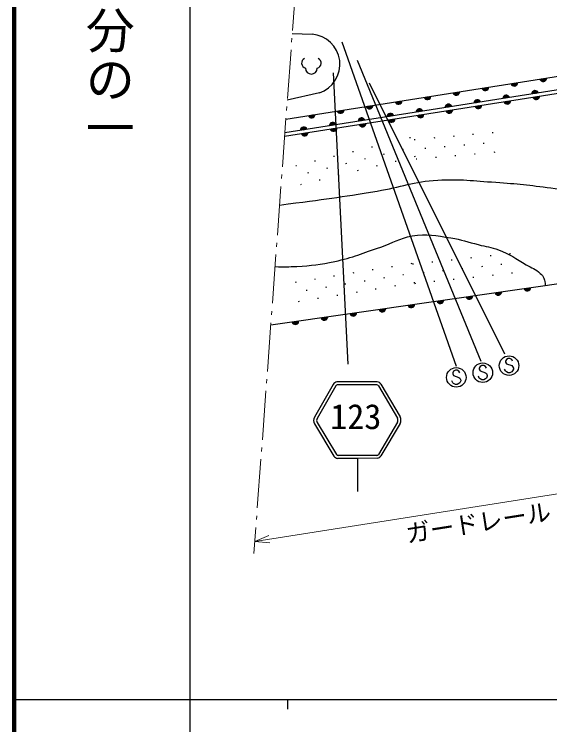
# Model space of a CAD drawing. Units: millimetres, scale not verified. Extents: x 40000 to 680000, y 20000 to 380000.
# Drawn here: x 40000 to 94862, y 202409 to 275138 of the extents above; entities that cross this region are included whole.
import ezdxf
from ezdxf.enums import TextEntityAlignment as Align

# ---------------------------------------------------------------- set-up
doc = ezdxf.new("R2010")
doc.units = ezdxf.units.MM
doc.header["$LTSCALE"] = 1000
for name, color, linetype, lineweight in [('M-BGD', 7, 'Continuous', 25), ('M-BMK-HTXT', 7, 'Continuous', 13), ('M-STR-HTXT', 7, 'Continuous', 13), ('M-STR-STRC', 7, 'Continuous', 25), ('M-TTL', 2, 'Continuous', 140), ('M-TTL-BAND', 7, 'Continuous', 25)]:
    doc.layers.add(name, color=color, linetype=linetype, lineweight=lineweight)
doc.styles.add('@ＭＳ ゴシック', font='')
doc.styles.add('ＭＳ ゴシック', font='')
doc.styles.get('@ＭＳ ゴシック').set_extended_font_data('@MS Gothic')
doc.styles.get('ＭＳ ゴシック').set_extended_font_data('MS Gothic')

msp = doc.modelspace()

# ---------------------------------------------------------------- linework, layer by layer
at = {"layer": 'M-BGD'}
for p, q in [((68476, 273151), (70512, 273095)), ((67833, 264410), (117578, 272226)), ((116023, 270579), (67728, 262991)), ((67704, 262660), (116270, 270291)), ((71258, 267094), (67974, 266328)), ((85065, 262646), (84966, 262637)), ((87058, 262822), (86958, 262813)), ((89050, 262998), (88950, 262989)), ((78640, 262022), (78542, 261999)), ((80582, 262500), (80485, 262476)), ((81081, 262294), (80981, 262285)), ((83073, 262470), (82974, 262461)), ((88142, 261914), (88042, 261905)), ((76697, 261545), (76600, 261521)), ((79850, 261290), (79752, 261266)), ((82165, 261385), (82066, 261377)), ((84157, 261562), (84058, 261553)), ((86150, 261738), (86050, 261729)), ((72813, 260589), (72716, 260565)), ((74755, 261067), (74658, 261043)), ((77907, 260813), (77810, 260789)), ((81059, 260558), (80962, 260534)), ((83249, 260477), (83150, 260469)), ((85242, 260654), (85142, 260645)), ((87234, 260830), (87134, 260821)), ((89226, 261006), (89126, 260997)), ((70871, 260112), (70774, 260088)), ((74023, 259857), (73926, 259833)), ((75965, 260335), (75868, 260311)), ((79117, 260080), (79020, 260056)), ((81257, 260301), (81157, 260292)), ((68929, 259634), (68832, 259610)), ((72081, 259379), (71984, 259355)), ((75233, 259125), (75136, 259101)), ((77175, 259603), (77078, 259579)), ((70139, 258902), (70042, 258878)), ((73291, 258647), (73194, 258623)), ((69407, 257692), (69310, 257668)), ((71349, 258169), (71252, 258146)), ((86854, 250191), (86754, 250180)), ((88842, 250405), (88743, 250394)), ((90831, 250619), (90731, 250608)), ((80716, 249618), (80618, 249602)), ((80888, 249550), (80789, 249539)), ((82877, 249764), (82777, 249753)), ((84865, 249977), (84766, 249967)), ((89943, 249517), (89844, 249507)), ((76768, 248978), (76669, 248962)), ((78742, 249298), (78643, 249282)), ((83978, 248876), (83878, 248866)), ((85966, 249090), (85867, 249079)), ((87955, 249304), (87855, 249293)), ((70845, 248017), (70747, 248001)), ((72819, 248337), (72721, 248321)), ((74794, 248657), (74695, 248641)), ((77915, 248151), (77816, 248135)), ((79889, 248471), (79791, 248455)), ((81989, 248663), (81890, 248652)), ((87067, 248203), (86968, 248192)), ((89056, 248416), (88956, 248406)), ((91044, 248630), (90945, 248619)), ((68871, 247697), (68772, 247681)), ((73967, 247510), (73868, 247494)), ((75941, 247830), (75842, 247814)), ((79062, 247324), (78964, 247308)), ((81036, 247644), (80938, 247628)), ((81102, 247561), (81002, 247551)), ((83090, 247775), (82991, 247764)), ((85079, 247989), (84979, 247978)), ((70018, 246870), (69919, 246854)), ((71992, 247190), (71894, 247174)), ((75114, 246683), (75015, 246667)), ((77088, 247003), (76989, 246987)), ((71165, 246043), (71067, 246027)), ((73140, 246363), (73041, 246347)), ((69191, 245723), (69092, 245707))]:
    msp.add_line(p, q, dxfattribs=at)
msp.add_lwpolyline([(66281, 243329), (106975, 249179), (130428, 252459), (158767, 256765), (188475, 260864), (224912, 265914), (241988, 268291), (262259, 270825), (281840, 272827), (302703, 274986)], dxfattribs=at)
for centre, radius, start, end in [((70281, 270020), 3084, 288.45697, 85.70804), ((69974, 270132), 536, 116.08703, 255.33416), ((70902, 270132), 536, 284.66584, 63.91297), ((70438, 269613), 600, 180, 0), ((94179, 268604), 354, 197.72656, 0.13174), ((94179, 268604), 283, 199.9506, 357.9077), ((94179, 268604), 212, 203.69693, 354.16137), ((94179, 268604), 142, 211.40865, 346.44964), ((94179, 268604), 100, 221.72632, 336.13198), ((88251, 267673), 354, 197.72656, 0.13174), ((88251, 267673), 283, 199.9506, 357.9077), ((88251, 267673), 212, 203.69693, 354.16137), ((91215, 268139), 354, 197.72656, 0.13174), ((91215, 268139), 283, 199.9506, 357.9077), ((91215, 268139), 212, 203.69693, 354.16137), ((91215, 268139), 142, 211.40865, 346.44964), ((91215, 268139), 100, 221.72632, 336.13198), ((85288, 267207), 354, 197.72656, 0.13174), ((85288, 267207), 283, 199.9506, 357.9077), ((85288, 267207), 212, 203.69693, 354.16137), ((85288, 267207), 142, 211.40865, 346.44964), ((85288, 267207), 100, 221.72632, 336.13198), ((88251, 267673), 142, 211.40865, 346.44964), ((88251, 267673), 100, 221.72632, 336.13198), ((93366, 266965), 354, 17.72656, 180.13174), ((93366, 266965), 283, 19.9506, 177.9077), ((93366, 266965), 212, 23.69693, 174.16137), ((93366, 266965), 142, 31.40865, 166.44964), ((93366, 266965), 100, 41.72632, 156.13198), ((79360, 266276), 354, 197.72656, 0.13174), ((79360, 266276), 283, 199.9506, 357.9077), ((79360, 266276), 212, 203.69693, 354.16137), ((79360, 266276), 142, 211.40865, 346.44964), ((79360, 266276), 100, 221.72632, 336.13198), ((82324, 266742), 354, 197.72656, 0.13174), ((82324, 266742), 283, 199.9506, 357.9077), ((82324, 266742), 212, 203.69693, 354.16137), ((82324, 266742), 142, 211.40865, 346.44964), ((82324, 266742), 100, 221.72632, 336.13198), ((87439, 266033), 354, 17.72656, 180.13174), ((87439, 266033), 283, 19.9506, 177.9077), ((87439, 266033), 212, 23.69693, 174.16137), ((90402, 266499), 354, 17.72656, 180.13174), ((90402, 266499), 283, 19.9506, 177.9077), ((90497, 266296), 354, 197.72656, 0.13174), ((90402, 266499), 212, 23.69693, 174.16137), ((90497, 266296), 283, 199.9506, 357.9077), ((90402, 266499), 142, 31.40865, 166.44964), ((90497, 266296), 212, 203.69693, 354.16137), ((90402, 266499), 100, 41.72632, 156.13198), ((90497, 266296), 142, 211.40865, 346.44964), ((90497, 266296), 100, 221.72632, 336.13198), ((93460, 266762), 354, 197.72656, 0.13174), ((93460, 266762), 283, 199.9506, 357.9077), ((93460, 266762), 212, 203.69693, 354.16137), ((93460, 266762), 142, 211.40865, 346.44964), ((93460, 266762), 100, 221.72632, 336.13198), ((76397, 265811), 354, 197.72656, 0.13174), ((76397, 265811), 283, 199.9506, 357.9077), ((76397, 265811), 212, 203.69693, 354.16137), ((76397, 265811), 142, 211.40865, 346.44964), ((76397, 265811), 100, 221.72632, 336.13198), ((84475, 265568), 354, 17.72656, 180.13174), ((84475, 265568), 283, 19.9506, 177.9077), ((84475, 265568), 212, 23.69693, 174.16137), ((84475, 265568), 142, 31.40865, 166.44964), ((84475, 265568), 100, 41.72632, 156.13198), ((87533, 265830), 354, 197.72656, 0.13174), ((87533, 265830), 283, 199.9506, 357.9077), ((87439, 266033), 142, 31.40865, 166.44964), ((87533, 265830), 212, 203.69693, 354.16137), ((87439, 266033), 100, 41.72632, 156.13198), ((87533, 265830), 142, 211.40865, 346.44964), ((87533, 265830), 100, 221.72632, 336.13198), ((70470, 264879), 354, 197.72656, 0.13174), ((70470, 264879), 283, 199.9506, 357.9077), ((70470, 264879), 212, 203.69693, 354.16137), ((70470, 264879), 142, 211.40865, 346.44964), ((70470, 264879), 100, 221.72632, 336.13198), ((73433, 265345), 354, 197.72656, 0.13174), ((73433, 265345), 283, 199.9506, 357.9077), ((73433, 265345), 212, 203.69693, 354.16137), ((73433, 265345), 142, 211.40865, 346.44964), ((73433, 265345), 100, 221.72632, 336.13198), ((78548, 264636), 354, 17.72656, 180.13174), ((78548, 264636), 283, 19.9506, 177.9077), ((78548, 264636), 212, 23.69693, 174.16137), ((78548, 264636), 142, 31.40865, 166.44964), ((78548, 264636), 100, 41.72632, 156.13198), ((81511, 265102), 354, 17.72656, 180.13174), ((81511, 265102), 283, 19.9506, 177.9077), ((81606, 264899), 354, 197.72656, 0.13174), ((81511, 265102), 212, 23.69693, 174.16137), ((81606, 264899), 283, 199.9506, 357.9077), ((81511, 265102), 142, 31.40865, 166.44964), ((81606, 264899), 212, 203.69693, 354.16137), ((81511, 265102), 100, 41.72632, 156.13198), ((81606, 264899), 142, 211.40865, 346.44964), ((81606, 264899), 100, 221.72632, 336.13198), ((84570, 265365), 354, 197.72656, 0.13174), ((84570, 265365), 283, 199.9506, 357.9077), ((84570, 265365), 212, 203.69693, 354.16137), ((84570, 265365), 142, 211.40865, 346.44964), ((84570, 265365), 100, 221.72632, 336.13198), ((72620, 263705), 354, 17.72656, 180.13174), ((75584, 264171), 354, 17.72656, 180.13174), ((75584, 264171), 283, 19.9506, 177.9077), ((75584, 264171), 212, 23.69693, 174.16137), ((75584, 264171), 142, 31.40865, 166.44964), ((75584, 264171), 100, 41.72632, 156.13198), ((78642, 264433), 354, 197.72656, 0.13174), ((78642, 264433), 283, 199.9506, 357.9077), ((78642, 264433), 212, 203.69693, 354.16137), ((78642, 264433), 142, 211.40865, 346.44964), ((78642, 264433), 100, 221.72632, 336.13198), ((69657, 263240), 354, 17.72656, 180.13174), ((69657, 263240), 283, 19.9506, 177.9077), ((69657, 263240), 212, 23.69693, 174.16137), ((69657, 263240), 142, 31.40865, 166.44964), ((69657, 263240), 100, 41.72632, 156.13198), ((72620, 263705), 283, 19.9506, 177.9077), ((72715, 263502), 354, 197.72656, 0.13174), ((72620, 263705), 212, 23.69693, 174.16137), ((72715, 263502), 283, 199.9506, 357.9077), ((72620, 263705), 142, 31.40865, 166.44964), ((72715, 263502), 212, 203.69693, 354.16137), ((72620, 263705), 100, 41.72632, 156.13198), ((72715, 263502), 142, 211.40865, 346.44964), ((72715, 263502), 100, 221.72632, 336.13198), ((75679, 263968), 354, 197.72656, 0.13174), ((75679, 263968), 283, 199.9506, 357.9077), ((75679, 263968), 212, 203.69693, 354.16137), ((75679, 263968), 142, 211.40865, 346.44964), ((75679, 263968), 100, 221.72632, 336.13198), ((69751, 263036), 354, 197.72656, 0.13174), ((69751, 263036), 283, 199.9506, 357.9077), ((69751, 263036), 212, 203.69693, 354.16137), ((69751, 263036), 142, 211.40865, 346.44964), ((69751, 263036), 100, 221.72632, 336.13198), ((89590, 246735), 354, 196.97704, 359.38221), ((89590, 246735), 283, 199.20108, 357.15818), ((89590, 246735), 212, 202.9474, 353.41185), ((89590, 246735), 142, 210.65913, 345.70012), ((89590, 246735), 100, 220.97679, 335.38246), ((92559, 247161), 354, 196.97704, 359.38221), ((92559, 247161), 283, 199.20108, 357.15818), ((92559, 247161), 212, 202.9474, 353.41185), ((92559, 247161), 142, 210.65913, 345.70012), ((92559, 247161), 100, 220.97679, 335.38246), ((83651, 245881), 354, 196.97704, 359.38221), ((83651, 245881), 283, 199.20108, 357.15818), ((83651, 245881), 212, 202.9474, 353.41185), ((83651, 245881), 142, 210.65913, 345.70012), ((83651, 245881), 100, 220.97679, 335.38246), ((86620, 246308), 354, 196.97704, 359.38221), ((86620, 246308), 283, 199.20108, 357.15818), ((86620, 246308), 212, 202.9474, 353.41185), ((86620, 246308), 142, 210.65913, 345.70012), ((86620, 246308), 100, 220.97679, 335.38246), ((80681, 245454), 354, 196.97704, 359.38221), ((80681, 245454), 283, 199.20108, 357.15818), ((80681, 245454), 212, 202.9474, 353.41185), ((80681, 245454), 142, 210.65913, 345.70012), ((80681, 245454), 100, 220.97679, 335.38246), ((74742, 244600), 354, 196.97704, 359.38221), ((74742, 244600), 283, 199.20108, 357.15818), ((74742, 244600), 212, 202.9474, 353.41185), ((74742, 244600), 142, 210.65913, 345.70012), ((74742, 244600), 100, 220.97679, 335.38246), ((77712, 245027), 354, 196.97704, 359.38221), ((77712, 245027), 283, 199.20108, 357.15818), ((77712, 245027), 212, 202.9474, 353.41185), ((77712, 245027), 142, 210.65913, 345.70012), ((77712, 245027), 100, 220.97679, 335.38246), ((68804, 243747), 354, 196.97704, 359.38221), ((68804, 243747), 283, 199.20108, 357.15818), ((68804, 243747), 212, 202.9474, 353.41185), ((68804, 243747), 142, 210.65913, 345.70012), ((68804, 243747), 100, 220.97679, 335.38246), ((71773, 244174), 354, 196.97704, 359.38221), ((71773, 244174), 283, 199.20108, 357.15818), ((71773, 244174), 212, 202.9474, 353.41185), ((71773, 244174), 142, 210.65913, 345.70012), ((71773, 244174), 100, 220.97679, 335.38246)]:
    msp.add_arc(centre, radius, start, end, dxfattribs=at)
for points, knots in [([(67184, 255603), (72012, 256239), (73292, 256384), (77183, 257037), (79608, 257445), (80924, 258019), (83379, 258154), (85699, 258282), (87005, 258097), (89323, 257938), (91539, 257786), (92778, 257651), (94979, 257362), (97397, 257044), (98717, 256623), (101140, 256353), (103360, 256105), (104617, 255950), (106850, 256029), (108695, 256094), (109673, 256604), (111497, 256893), (112254, 257013), (112676, 257154), (113442, 257145), (114464, 257134), (114982, 256683), (116000, 256605), (117137, 256518), (117779, 256605), (118918, 256605), (120523, 256605), (121438, 256373), (123025, 256605), (123722, 256707), (124096, 256854), (124791, 256965), (125740, 257118), (126314, 256957), (127240, 257218), (128300, 257515), (128854, 257840), (129786, 258426), (130454, 258847), (130851, 259111), (131307, 259755), (131527, 260065), (131589, 260304), (131595, 260684), (131601, 261017), (131488, 261346), (131163, 261420), (130964, 261466), (130866, 261305), (130667, 261260), (129970, 261105), (129570, 261040), (128857, 261004), (127077, 260916), (126076, 261015), (124294, 261068), (122886, 261110), (122080, 261004), (120692, 261244), (119796, 261400), (119204, 261361), (118450, 261869), (117761, 262334), (117248, 262590), (116929, 263358), (116750, 263788), (116894, 264121), (117101, 264539), (117513, 265371), (118044, 265707), (118875, 266120), (119862, 266610), (120469, 266799), (121549, 267016), (123404, 267391), (124483, 267359), (126369, 267513), (128744, 267707), (130088, 267645), (132461, 267865), (133409, 267953), (133959, 267926), (134879, 268169), (135701, 268387), (136117, 268670), (136832, 269130), (137576, 269608), (138008, 269882), (138617, 270523), (139092, 271022), (139272, 271380), (139610, 271980), (139893, 272483), (139983, 272801), (140186, 273341), (140356, 273790), (140408, 273944), (140586, 274502)], [0, 0, 0, 0, 1, 1, 1, 2, 2, 2, 3, 3, 3, 4, 4, 4, 5, 5, 5, 6, 6, 6, 7, 7, 7, 8, 8, 8, 9, 9, 9, 10, 10, 10, 11, 11, 11, 12, 12, 12, 13, 13, 13, 14, 14, 14, 15, 15, 15, 16, 16, 16, 17, 17, 17, 18, 18, 18, 19, 19, 19, 20, 20, 20, 21, 21, 21, 22, 22, 22, 23, 23, 23, 24, 24, 24, 25, 25, 25, 26, 26, 26, 27, 27, 27, 28, 28, 28, 29, 29, 29, 30, 30, 30, 31, 31, 31, 32, 32, 32, 33, 33, 33, 34, 34, 34, 34]), ([(66721, 249303), (67765, 249278), (68074, 249290), (68940, 249332), (70473, 249406), (71336, 249511), (72836, 249834), (74720, 250239), (75718, 250692), (77544, 251307), (78809, 251733), (79451, 252209), (80763, 252453), (82287, 252737), (83194, 252470), (84726, 252237), (85843, 252067), (86441, 251828), (87536, 251552), (88344, 251349), (88815, 251295), (89600, 251016), (90788, 250593), (91356, 250125), (92450, 249495), (93021, 249166), (93413, 249069), (93891, 248614), (94066, 248448), (94156, 248336), (94259, 248118), (94386, 247850), (94378, 247693), (94384, 247369)], [0, 0, 0, 0, 1, 1, 1, 2, 2, 2, 3, 3, 3, 4, 4, 4, 5, 5, 5, 6, 6, 6, 7, 7, 7, 8, 8, 8, 9, 9, 9, 10, 10, 10, 11, 11, 11, 11])]:
    msp.add_open_spline(points, degree=3, knots=knots, dxfattribs=at)
at = {"layer": 'M-BMK-HTXT'}
for p, q in [((68698, 276159), (68500, 273477)), ((68441, 272679), (68412, 272280)), ((68353, 271482), (67986, 266495)), ((67927, 265698), (67898, 265299)), ((67839, 264501), (67472, 259514)), ((67414, 258716), (67384, 258318)), ((67325, 257520), (66958, 252533)), ((66900, 251735), (66870, 251336)), ((66812, 250539), (66444, 245552)), ((66386, 244754), (66356, 244355)), ((66298, 243557), (65931, 238571)), ((65872, 237773), (65842, 237374)), ((65784, 236576), (65417, 231590)), ((65358, 230792), (65329, 230393)), ((65270, 229595), (64903, 224609)), ((64844, 223811), (64815, 223412)), ((64756, 222614), (64558, 219931))]:
    msp.add_line(p, q, dxfattribs=at)
at = {"layer": 'M-STR-HTXT'}
for q in [(121796, 230145), (66073, 221769), (66189, 221028)]:
    msp.add_line((64649, 221166), q, dxfattribs=at)
at = {"layer": 'M-STR-STRC'}
for p, q in [((73547, 272300), (85283, 239124)), ((75119, 270438), (87806, 239623)), ((72679, 269133), (74171, 239320)), ((76368, 268109), (90232, 240391)), ((90415, 239803), (90324, 239621)), ((90324, 239621), (90324, 239530)), ((90324, 239530), (90415, 239348)), ((90597, 239894), (90415, 239803)), ((90415, 239348), (90961, 239167)), ((90779, 239894), (90597, 239894)), ((90961, 239803), (90779, 239894)), ((91052, 239621), (90961, 239803)), ((85012, 238602), (84921, 238420)), ((85193, 238693), (85012, 238602)), ((85375, 238693), (85193, 238693)), ((85557, 238602), (85375, 238693)), ((85648, 238420), (85557, 238602)), ((87725, 239082), (87635, 238901)), ((87635, 238901), (87635, 238810)), ((87635, 238810), (87725, 238628)), ((87907, 239173), (87725, 239082)), ((87725, 238628), (88271, 238446)), ((88089, 239173), (87907, 239173)), ((88271, 239082), (88089, 239173)), ((88362, 238901), (88271, 239082)), ((90324, 238621), (90234, 238803)), ((90415, 238530), (90324, 238621)), ((90961, 239167), (91052, 239076)), ((91052, 238621), (90961, 238530)), ((91052, 239076), (91143, 238894)), ((91143, 238803), (91052, 238621)), ((91143, 238894), (91143, 238803)), ((84921, 238420), (84921, 238329)), ((84921, 238329), (85012, 238147)), ((85012, 238147), (85557, 237966)), ((85557, 237966), (85648, 237875)), ((85648, 237875), (85739, 237693)), ((87635, 237901), (87544, 238082)), ((87725, 237810), (87635, 237901)), ((88271, 238446), (88362, 238355)), ((88362, 237901), (88271, 237810)), ((88362, 238355), (88453, 238173)), ((88453, 238082), (88362, 237901)), ((88453, 238173), (88453, 238082)), ((90597, 238439), (90415, 238530)), ((90779, 238439), (90597, 238439)), ((90961, 238530), (90779, 238439)), ((72688, 237242), (70757, 233899)), ((77305, 237110), (79263, 233783)), ((77564, 237262), (79522, 233935)), ((84921, 237420), (84830, 237602)), ((85012, 237329), (84921, 237420)), ((85193, 237238), (85012, 237329)), ((85375, 237238), (85193, 237238)), ((85557, 237329), (85375, 237238)), ((85648, 237420), (85557, 237329)), ((85739, 237602), (85648, 237420)), ((85739, 237693), (85739, 237602)), ((87907, 237719), (87725, 237810)), ((88089, 237719), (87907, 237719)), ((88271, 237810), (88089, 237719)), ((72947, 237092), (71016, 233749)), ((70766, 233211), (72745, 229904)), ((71023, 233365), (73003, 230058)), ((79260, 233399), (77308, 230076)), ((79519, 233247), (77566, 229924)), ((75158, 229669), (75158, 226283))]:
    msp.add_line(p, q, dxfattribs=at)
for points in [[(77189, 237512), (75125, 237495), (73060, 237495)], [(77156, 237211), (75127, 237195), (73096, 237195)], [(77151, 229985), (75156, 229969), (73160, 229969)], [(77191, 229686), (75158, 229669), (73123, 229669)]]:
    msp.add_lwpolyline(points, dxfattribs=at)
for centre in [(90688, 239167), (87998, 238446), (85284, 237966)]:
    msp.add_circle(centre, 1000, dxfattribs=at)
for centre, radius, start, end in [((73078, 237068), 427, 92.29572, 156.02366), ((73118, 237005), 191, 96.53703, 152.95737), ((77135, 237021), 191, 27.51575, 83.93609), ((77175, 237085), 427, 24.44946, 88.1774), ((71384, 233563), 711, 151.80974, 209.66878), ((71384, 233563), 412, 151.80974, 209.66878), ((78898, 233594), 412, 330.80435, 28.66338), ((78898, 233594), 711, 330.80435, 28.66338), ((73236, 230271), 612, 216.76349, 259.34701), ((73171, 230172), 203, 214.0004, 273.155), ((77138, 230188), 203, 267.31812, 326.47272), ((77073, 230286), 612, 281.12611, 323.70964)]:
    msp.add_arc(centre, radius, start, end, dxfattribs=at)
at = {"layer": 'M-TTL'}
msp.add_line((40000, 380000), (40000, 20000), dxfattribs=at)
at = {"layer": 'M-TTL-BAND'}
for p, q in [((58000, 370000), (58000, 20000)), ((40000, 205000), (579000, 205000)), ((68000, 205000), (68000, 204000))]:
    msp.add_line(p, q, dxfattribs=at)

# ---------------------------------------------------------------- texts
at = {"layer": 'M-STR-HTXT', "style": 'ＭＳ ゴシック'}
msp.add_text('ガードレール L=47.5', height=1833, rotation=8.929, dxfattribs=at).set_placement((92078, 222333), align=Align.BOTTOM_CENTER)
at = {"layer": 'M-STR-STRC', "style": 'ＭＳ ゴシック'}
msp.add_text('123', height=2566, dxfattribs=at).set_placement((72372, 231903), align=Align.BOTTOM_LEFT)
at = {"layer": 'M-TTL-BAND', "style": '@ＭＳ ゴシック'}
msp.add_text('縮尺千分の一', height=3666, rotation=270, dxfattribs=at).set_placement((49777, 261030), align=Align.MIDDLE_RIGHT)

doc.saveas('drawing.dxf')
